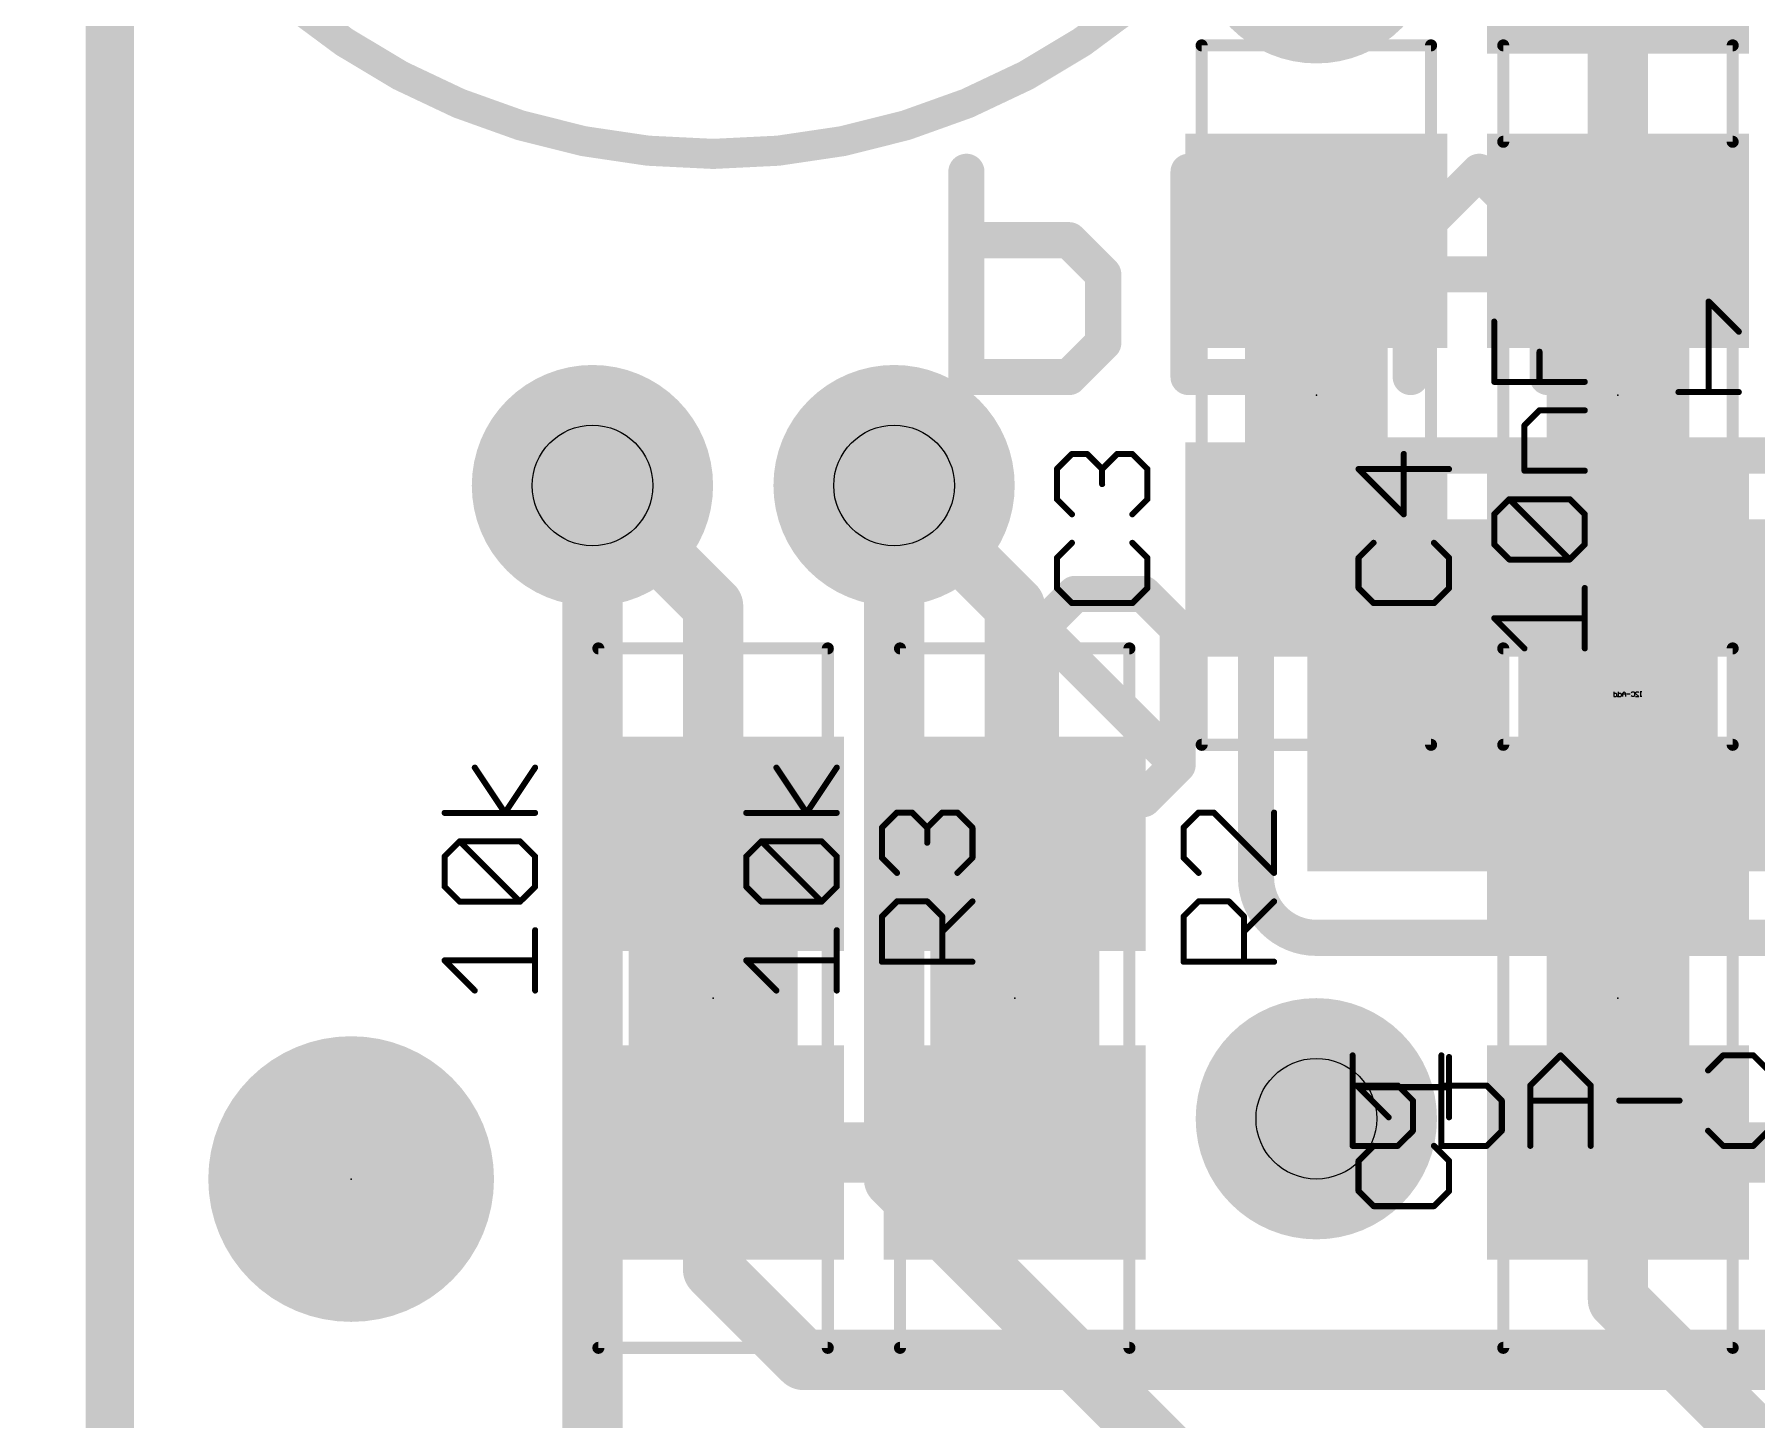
# Model space of a CAD drawing. Extents: x -24 to 83, y -11 to 17.
# Drawn here: x -0.32 to 6.93, y 5.84 to 11.68 of the extents above; entities that cross this region are included whole.
import ezdxf

# ---------------------------------------------------------------- set-up
doc = ezdxf.new("R2010")
doc.units = 0
for name, color, linetype in [('1', 22, 'CONTINUOUS'), ('16', 175, 'CONTINUOUS'), ('18', 82, 'CONTINUOUS'), ('20', 53, 'CONTINUOUS'), ('21', 53, 'CONTINUOUS'), ('22', 53, 'CONTINUOUS'), ('23', 7, 'CONTINUOUS'), ('24', 7, 'CONTINUOUS'), ('25', 253, 'CONTINUOUS'), ('26', 253, 'CONTINUOUS'), ('27', 253, 'CONTINUOUS'), ('28', 253, 'CONTINUOUS'), ('29', 253, 'CONTINUOUS'), ('30', 253, 'CONTINUOUS'), ('31', 253, 'CONTINUOUS'), ('35', 253, 'CONTINUOUS'), ('39', 22, 'CONTINUOUS'), ('44', 253, 'CONTINUOUS'), ('51', 53, 'CONTINUOUS')]:
    doc.layers.add(name, color=color, linetype=linetype)

# ---------------------------------------------------------------- blocks, each defined once
blk = doc.blocks.new('RECT')
blk.add_solid([(-0.5, -0.5), (0.5, -0.5), (-0.5, 0.5), (0.5, 0.5)])
blk = doc.blocks.new('PIE')
at = {"const_width": 0.5}
blk.add_lwpolyline([(0, -0.25, 1), (0, 0.25, 1), (0, -0.25)], format="xyb", dxfattribs=at)
blk = doc.blocks.new('ROUNDV')
at = {"const_width": 0.5}
blk.add_lwpolyline([(0, -0.25, 1), (0, 0.25, 1), (0, -0.25)], format="xyb", dxfattribs=at)

msp = doc.modelspace()

# ---------------------------------------------------------------- linework, layer by layer
at = {"layer": '1'}
for points, const_width in [([(0, 16.51), (0, 0)], 0.2032), ([(6.35, 10.81), (6.35, 12.05)], 0.254), ([(2.032, 9.779), (2.54, 9.271)], 0.254), ([(3.302, 9.779), (3.81, 9.271)], 0.254), ([(6.35, 9.51), (5.08, 9.51)], 0.254), ([(6.35, 9.51), (7.127, 9.51)], 0.254), ([(2.54, 9.271), (2.54, 8.27)], 0.254), ([(3.81, 9.271), (3.81, 8.27)], 0.254), ([(2.54, 6.97), (3.81, 6.97)], 0.254), ([(2.54, 6.477), (2.54, 6.97)], 0.254), ([(7.62, 6.97), (6.35, 6.97)], 0.254), ([(2.921, 6.096), (2.54, 6.477)], 0.254), ([(7.62, 6.096), (2.921, 6.096)], 0.254)]:
    msp.add_lwpolyline(points, dxfattribs=dict(at, const_width=const_width))
at = {"layer": '1', "const_width": 0.127}
for points in [[(6.2865, 10.81, 1), (6.4135, 10.81)], [(2.0769, 9.8239, 1), (1.9871, 9.7341)], [(3.3469, 9.8239, 1), (3.2571, 9.7341)], [(5.08, 9.5735, 1), (5.08, 9.4465)], [(6.35, 9.5735, 1), (6.35, 9.4465)], [(6.35, 9.4465, 1), (6.35, 9.5735)], [(2.6035, 9.271, 1), (2.4765, 9.271)], [(2.4951, 9.2261, 1), (2.5849, 9.3159)], [(3.8735, 9.271, 1), (3.7465, 9.271)], [(3.7651, 9.2261, 1), (3.8549, 9.3159)], [(2.4765, 8.27, 1), (2.6035, 8.27)], [(3.7465, 8.27, 1), (3.8735, 8.27)], [(2.54, 7.0335, 1), (2.54, 6.9065)], [(2.6035, 6.97, 1), (2.4765, 6.97)], [(3.81, 6.9065, 1), (3.81, 7.0335)], [(6.35, 7.0335, 1), (6.35, 6.9065)], [(2.5849, 6.5219, 1), (2.4951, 6.4321)], [(2.4765, 6.477, 1), (2.6035, 6.477)], [(2.921, 6.1595, 1), (2.921, 6.0325)], [(2.8761, 6.0511, 1), (2.9659, 6.1409)]]:
    msp.add_lwpolyline(points, format="xyb", dxfattribs=at)
at = {"layer": '16'}
for points, const_width in [([(0, 16.51), (0, 0)], 0.2032), ([(2.032, 5.588), (2.032, 9.779)], 0.254), ([(3.302, 6.858), (3.302, 9.779)], 0.254), ([(6.35, 6.35), (6.35, 8.89)], 0.254), ([(8.89, 1.27), (3.302, 6.858)], 0.254), ([(11.43, 1.27), (6.35, 6.35)], 0.254)]:
    msp.add_lwpolyline(points, dxfattribs=dict(at, const_width=const_width))
at = {"layer": '16', "const_width": 0.127}
for points in [[(2.0955, 9.779, 1), (1.9685, 9.779)], [(3.3655, 9.779, 1), (3.2385, 9.779)], [(6.4135, 8.89, 1), (6.2865, 8.89)], [(3.3469, 6.9029, 1), (3.2571, 6.8131)], [(3.2385, 6.858, 1), (3.3655, 6.858)], [(6.3949, 6.3949, 1), (6.3051, 6.3051)], [(6.2865, 6.35, 1), (6.4135, 6.35)]]:
    msp.add_lwpolyline(points, format="xyb", dxfattribs=at)
at = {"layer": '20', "const_width": 0.2032}
msp.add_lwpolyline([(0, 0), (0, 16.51)], dxfattribs=at)
at = {"layer": '21', "const_width": 0.4064}
for points in [[(5.0495, 10.16), (5.1105, 10.16)], [(6.3195, 10.16), (6.3805, 10.16)], [(6.3195, 7.62), (6.3805, 7.62)]]:
    msp.add_lwpolyline(points, dxfattribs=at)
at = {"layer": '21', "const_width": 0.2032}
for points in [[(5.0495, 10.2616, 1), (5.0495, 10.0584)], [(5.1105, 10.0584, 1), (5.1105, 10.2616)], [(6.3195, 10.2616, 1), (6.3195, 10.0584)], [(6.3805, 10.0584, 1), (6.3805, 10.2616)], [(6.3195, 7.7216, 1), (6.3195, 7.5184)], [(6.3805, 7.5184, 1), (6.3805, 7.7216)]]:
    msp.add_lwpolyline(points, format="xyb", dxfattribs=at)
at = {"layer": '22', "const_width": 0.1524}
for points in [[(3.6065, 11.1005), (3.6065, 10.2362)], [(4.542, 11.1005), (4.542, 10.2362)], [(5.7656, 11.1005), (5.4775, 10.8124)], [(6.0538, 10.8124), (5.7656, 11.1005)], [(4.0387, 10.8124), (3.6065, 10.8124)], [(4.1827, 10.6684), (4.0387, 10.8124)], [(4.9742, 10.8124), (4.542, 10.8124)], [(5.1182, 10.6684), (4.9742, 10.8124)], [(5.4775, 10.8124), (5.4775, 10.2362)], [(6.0538, 10.2362), (6.0538, 10.8124)], [(4.1827, 10.3803), (4.1827, 10.6684)], [(5.1182, 10.3803), (5.1182, 10.6684)], [(6.0538, 10.6684), (5.4775, 10.6684)], [(4.0387, 10.2362), (4.1827, 10.3803)], [(4.9742, 10.2362), (5.1182, 10.3803)], [(3.6065, 10.2362), (4.0387, 10.2362)], [(4.542, 10.2362), (4.9742, 10.2362)], [(7.62, 9.906), (5.08, 9.906)], [(4.826, 8.128), (4.826, 9.652)], [(4.0636, 9.3225), (3.9196, 9.1785)], [(4.3517, 9.3225), (4.0636, 9.3225)], [(4.4958, 9.1785), (4.3517, 9.3225)], [(3.9196, 9.1785), (3.9196, 8.6023)], [(4.4958, 8.6023), (3.9196, 9.1785)], [(4.4958, 8.6023), (4.4958, 9.1785)], [(3.9196, 8.6023), (4.0636, 8.4582)], [(4.3517, 8.4582), (4.4958, 8.6023)], [(4.0636, 8.4582), (4.3517, 8.4582)], [(5.08, 7.874), (7.62, 7.874)]]:
    msp.add_lwpolyline(points, dxfattribs=at)
at = {"layer": '22'}
for points, const_width in [([(3.6446, 11.1005, 1), (3.5684, 11.1005)], 0.0762), ([(4.5801, 11.1005, 1), (4.5039, 11.1005)], 0.0762), ([(5.7926, 11.1275, 1), (5.7387, 11.0736)], 0.0762), ([(5.7926, 11.0736, 1), (5.7387, 11.1275)], 0.0762), ([(3.6065, 10.8505, 1), (3.6065, 10.7743)], 0.0762), ([(4.0656, 10.8394, 1), (4.0117, 10.7855)], 0.0762), ([(4.0387, 10.7743, 1), (4.0387, 10.8505)], 0.0762), ([(4.542, 10.8505, 1), (4.542, 10.7743)], 0.0762), ([(5.0011, 10.8394, 1), (4.9472, 10.7855)], 0.0762), ([(4.9742, 10.7743, 1), (4.9742, 10.8505)], 0.0762), ([(5.5156, 10.8124, 1), (5.4394, 10.8124)], 0.0762), ([(5.4506, 10.8394, 1), (5.5045, 10.7855)], 0.0762), ([(6.0919, 10.8124, 1), (6.0157, 10.8124)], 0.0762), ([(6.0268, 10.7855, 1), (6.0807, 10.8394)], 0.0762), ([(4.2208, 10.6684, 1), (4.1446, 10.6684)], 0.0762), ([(4.1558, 10.6414, 1), (4.2097, 10.6953)], 0.0762), ([(5.1563, 10.6684, 1), (5.0801, 10.6684)], 0.0762), ([(5.0913, 10.6414, 1), (5.1452, 10.6953)], 0.0762), ([(5.4775, 10.7065, 1), (5.4775, 10.6303)], 0.0762), ([(6.0538, 10.6303, 1), (6.0538, 10.7065)], 0.0762), ([(4.2097, 10.3533, 1), (4.1558, 10.4072)], 0.0762), ([(5.1452, 10.3533, 1), (5.0913, 10.4072)], 0.0762), ([(4.1446, 10.3803, 1), (4.2208, 10.3803)], 0.0762), ([(5.0801, 10.3803, 1), (5.1563, 10.3803)], 0.0762), ([(3.6065, 10.2743, 1), (3.6065, 10.1981)], 0.0762), ([(4.0117, 10.2631, 1), (4.0656, 10.2093)], 0.0762), ([(4.0387, 10.1981, 1), (4.0387, 10.2743)], 0.0762), ([(4.542, 10.2743, 1), (4.542, 10.1981)], 0.0762), ([(4.9472, 10.2631, 1), (5.0011, 10.2093)], 0.0762), ([(4.9742, 10.1981, 1), (4.9742, 10.2743)], 0.0762), ([(3.5684, 10.2362, 1), (3.6446, 10.2362)], 0.0762), ([(4.5039, 10.2362, 1), (4.5801, 10.2362)], 0.0762), ([(5.4394, 10.2362, 1), (5.5156, 10.2362)], 0.0762), ([(6.0157, 10.2362, 1), (6.0919, 10.2362)], 0.0762), ([(5.08, 9.906, 0.4142), (4.826, 9.652)], 0.1524), ([(5.08, 9.9441, 1), (5.08, 9.8679)], 0.0762), ([(5.08, 9.8679, 1), (5.08, 9.9441)], 0.0762), ([(4.8641, 9.652, 1), (4.7879, 9.652)], 0.0762), ([(4.7879, 9.652, 1), (4.8641, 9.652)], 0.0762), ([(4.0636, 9.3606, 1), (4.0636, 9.2844)], 0.0762), ([(4.0906, 9.2956, 1), (4.0367, 9.3495)], 0.0762), ([(4.3787, 9.3495, 1), (4.3248, 9.2956)], 0.0762), ([(4.3517, 9.2844, 1), (4.3517, 9.3606)], 0.0762), ([(3.9465, 9.2054, 1), (3.8926, 9.1515)], 0.0762), ([(3.8926, 9.2054, 1), (3.9465, 9.1515)], 0.0762), ([(3.9577, 9.1785, 1), (3.8815, 9.1785)], 0.0762), ([(4.5339, 9.1785, 1), (4.4577, 9.1785)], 0.0762), ([(4.4689, 9.1515, 1), (4.5227, 9.2054)], 0.0762), ([(3.9465, 8.6292, 1), (3.8926, 8.5753)], 0.0762), ([(3.8815, 8.6023, 1), (3.9577, 8.6023)], 0.0762), ([(4.4577, 8.6023, 1), (4.5339, 8.6023)], 0.0762), ([(4.5227, 8.5753, 1), (4.4689, 8.6292)], 0.0762), ([(4.4689, 8.5753, 1), (4.5227, 8.6292)], 0.0762), ([(4.0636, 8.4963, 1), (4.0636, 8.4201)], 0.0762), ([(4.0367, 8.4313, 1), (4.0906, 8.4851)], 0.0762), ([(4.3248, 8.4851, 1), (4.3787, 8.4313)], 0.0762), ([(4.3517, 8.4201, 1), (4.3517, 8.4963)], 0.0762), ([(4.826, 8.128, 0.4142), (5.08, 7.874)], 0.1524), ([(4.8641, 8.128, 1), (4.7879, 8.128)], 0.0762), ([(4.7879, 8.128, 1), (4.8641, 8.128)], 0.0762), ([(5.08, 7.9121, 1), (5.08, 7.8359)], 0.0762), ([(5.08, 7.8359, 1), (5.08, 7.9121)], 0.0762)]:
    msp.add_lwpolyline(points, format="xyb", dxfattribs=dict(at, const_width=const_width))
at = {"layer": '23'}
for p in [(5.08, 10.16), (6.35, 10.16), (2.54, 7.62), (3.81, 7.62), (6.35, 7.62), (1.016, 6.858)]:
    msp.add_point(p, dxfattribs=at)
at = {"layer": '24'}
msp.add_point((6.35, 8.89), dxfattribs=at)
at = {"layer": '25', "const_width": 0.0254}
for points in [[(3.9875, 9.8486), (4.051, 9.9121)], [(4.051, 9.9121), (4.1146, 9.9121)], [(4.1146, 9.9121), (4.1781, 9.8486)], [(4.1781, 9.8486), (4.2417, 9.9121)], [(4.2417, 9.9121), (4.3052, 9.9121)], [(4.3052, 9.9121), (4.3688, 9.8486)], [(5.4481, 9.6579), (5.4481, 9.9121)], [(3.9875, 9.7215), (3.9875, 9.8486)], [(4.1781, 9.8486), (4.1781, 9.785)], [(4.3688, 9.8486), (4.3688, 9.7215)], [(5.6388, 9.8486), (5.2575, 9.8486)], [(5.2575, 9.8486), (5.4481, 9.6579)], [(4.051, 9.6579), (3.9875, 9.7215)], [(4.3688, 9.7215), (4.3052, 9.6579)], [(4.051, 9.5379), (3.9875, 9.4744)], [(4.3688, 9.4744), (4.3052, 9.5379)], [(5.321, 9.5379), (5.2575, 9.4744)], [(5.6388, 9.4744), (5.5752, 9.5379)], [(3.9875, 9.4744), (3.9875, 9.3473)], [(4.3688, 9.3473), (4.3688, 9.4744)], [(5.2575, 9.4744), (5.2575, 9.3473)], [(5.6388, 9.3473), (5.6388, 9.4744)], [(3.9875, 9.3473), (4.051, 9.2837)], [(4.3052, 9.2837), (4.3688, 9.3473)], [(5.2575, 9.3473), (5.321, 9.2837)], [(5.5752, 9.2837), (5.6388, 9.3473)], [(4.051, 9.2837), (4.3052, 9.2837)], [(5.321, 9.2837), (5.5752, 9.2837)], [(3.2509, 8.3382), (3.3144, 8.4017)], [(3.3144, 8.4017), (3.378, 8.4017)], [(3.378, 8.4017), (3.4415, 8.3382)], [(3.4415, 8.3382), (3.5051, 8.4017)], [(3.5051, 8.4017), (3.5686, 8.4017)], [(3.5686, 8.4017), (3.6322, 8.3382)], [(4.5844, 8.4017), (4.5209, 8.3382)], [(4.648, 8.4017), (4.5844, 8.4017)], [(4.9022, 8.1475), (4.648, 8.4017)], [(4.9022, 8.4017), (4.9022, 8.1475)], [(3.2509, 8.211), (3.2509, 8.3382)], [(3.4415, 8.3382), (3.4415, 8.2746)], [(3.6322, 8.3382), (3.6322, 8.211)], [(4.5209, 8.3382), (4.5209, 8.211)], [(3.3144, 8.1475), (3.2509, 8.211)], [(3.6322, 8.211), (3.5686, 8.1475)], [(4.5209, 8.211), (4.5844, 8.1475)], [(3.2509, 7.9639), (3.3144, 8.0275)], [(3.2509, 7.7733), (3.2509, 7.9639)], [(3.3144, 8.0275), (3.4415, 8.0275)], [(3.4415, 8.0275), (3.5051, 7.9639)], [(3.5051, 7.9004), (3.6322, 8.0275)], [(3.5051, 7.9639), (3.5051, 7.7733)], [(4.5209, 7.9639), (4.5844, 8.0275)], [(4.5209, 7.7733), (4.5209, 7.9639)], [(4.5844, 8.0275), (4.7115, 8.0275)], [(4.7115, 8.0275), (4.7751, 7.9639)], [(4.7751, 7.9004), (4.9022, 8.0275)], [(4.7751, 7.9639), (4.7751, 7.7733)], [(3.6322, 7.7733), (3.2509, 7.7733)], [(4.9022, 7.7733), (4.5209, 7.7733)], [(5.6388, 7.1179), (5.6388, 7.3721)], [(5.3846, 7.1179), (5.2575, 7.245)], [(5.2575, 7.245), (5.6388, 7.245)], [(5.321, 6.9979), (5.2575, 6.9344)], [(5.6388, 6.9344), (5.5752, 6.9979)], [(5.2575, 6.9344), (5.2575, 6.8073)], [(5.6388, 6.8073), (5.6388, 6.9344)], [(5.2575, 6.8073), (5.321, 6.7437)], [(5.5752, 6.7437), (5.6388, 6.8073)], [(5.321, 6.7437), (5.5752, 6.7437)]]:
    msp.add_lwpolyline(points, dxfattribs=at)
at = {"layer": '25', "const_width": 0.0127}
for points in [[(4.051, 9.9185, 1), (4.051, 9.9058)], [(4.0555, 9.9076, 1), (4.0465, 9.9166)], [(4.1191, 9.9166, 1), (4.1101, 9.9076)], [(4.1146, 9.9058, 1), (4.1146, 9.9185)], [(4.2417, 9.9185, 1), (4.2417, 9.9058)], [(4.2462, 9.9076, 1), (4.2372, 9.9166)], [(4.3097, 9.9166, 1), (4.3008, 9.9076)], [(4.3052, 9.9058, 1), (4.3052, 9.9185)], [(5.4545, 9.9121, 1), (5.4418, 9.9121)], [(3.9938, 9.8486, 1), (3.9811, 9.8486)], [(3.983, 9.8531, 1), (3.992, 9.8441)], [(4.1736, 9.8531, 1), (4.1826, 9.8441)], [(4.1845, 9.8486, 1), (4.1718, 9.8486)], [(4.1718, 9.785, 1), (4.1845, 9.785)], [(4.1736, 9.8441, 1), (4.1826, 9.8531)], [(4.3752, 9.8486, 1), (4.3624, 9.8486)], [(4.3643, 9.8441, 1), (4.3733, 9.8531)], [(5.2575, 9.8549, 1), (5.2575, 9.8422)], [(5.262, 9.8531, 1), (5.253, 9.8441)], [(5.6388, 9.8422, 1), (5.6388, 9.8549)], [(3.992, 9.7259, 1), (3.983, 9.717)], [(3.9811, 9.7215, 1), (3.9938, 9.7215)], [(4.3624, 9.7215, 1), (4.3752, 9.7215)], [(4.3733, 9.717, 1), (4.3643, 9.7259)], [(4.0465, 9.6534, 1), (4.0555, 9.6624)], [(4.3008, 9.6624, 1), (4.3097, 9.6534)], [(5.4418, 9.6579, 1), (5.4545, 9.6579)], [(5.4436, 9.6534, 1), (5.4526, 9.6624)], [(4.0555, 9.5334, 1), (4.0465, 9.5424)], [(4.3097, 9.5424, 1), (4.3008, 9.5334)], [(5.3255, 9.5334, 1), (5.3165, 9.5424)], [(5.5797, 9.5424, 1), (5.5708, 9.5334)], [(3.9938, 9.4744, 1), (3.9811, 9.4744)], [(3.983, 9.4789, 1), (3.992, 9.4699)], [(4.3752, 9.4744, 1), (4.3624, 9.4744)], [(4.3643, 9.4699, 1), (4.3733, 9.4789)], [(5.2638, 9.4744, 1), (5.2511, 9.4744)], [(5.253, 9.4789, 1), (5.262, 9.4699)], [(5.6452, 9.4744, 1), (5.6325, 9.4744)], [(5.6343, 9.4699, 1), (5.6433, 9.4789)], [(3.992, 9.3517, 1), (3.983, 9.3428)], [(4.3733, 9.3428, 1), (4.3643, 9.3517)], [(5.262, 9.3517, 1), (5.253, 9.3428)], [(5.6433, 9.3428, 1), (5.6343, 9.3517)], [(3.9811, 9.3473, 1), (3.9938, 9.3473)], [(4.051, 9.29, 1), (4.051, 9.2774)], [(4.0465, 9.2792, 1), (4.0555, 9.2882)], [(4.3008, 9.2882, 1), (4.3097, 9.2792)], [(4.3052, 9.2774, 1), (4.3052, 9.29)], [(4.3624, 9.3473, 1), (4.3752, 9.3473)], [(5.2511, 9.3473, 1), (5.2638, 9.3473)], [(5.321, 9.29, 1), (5.321, 9.2774)], [(5.3165, 9.2792, 1), (5.3255, 9.2882)], [(5.5708, 9.2882, 1), (5.5797, 9.2792)], [(5.5752, 9.2774, 1), (5.5752, 9.29)], [(5.6325, 9.3473, 1), (5.6452, 9.3473)], [(3.3144, 8.4081, 1), (3.3144, 8.3954)], [(3.3189, 8.3972, 1), (3.3099, 8.4062)], [(3.3825, 8.4062, 1), (3.3735, 8.3972)], [(3.378, 8.3954, 1), (3.378, 8.4081)], [(3.5051, 8.4081, 1), (3.5051, 8.3954)], [(3.5096, 8.3972, 1), (3.5006, 8.4062)], [(3.5731, 8.4062, 1), (3.5642, 8.3972)], [(3.5686, 8.3954, 1), (3.5686, 8.4081)], [(4.5844, 8.4081, 1), (4.5844, 8.3954)], [(4.5889, 8.3972, 1), (4.5799, 8.4062)], [(4.6525, 8.4062, 1), (4.6435, 8.3972)], [(4.648, 8.3954, 1), (4.648, 8.4081)], [(4.9086, 8.4017, 1), (4.8959, 8.4017)], [(3.2572, 8.3382, 1), (3.2445, 8.3382)], [(3.2464, 8.3426, 1), (3.2554, 8.3337)], [(3.437, 8.3426, 1), (3.446, 8.3337)], [(3.4479, 8.3382, 1), (3.4352, 8.3382)], [(3.437, 8.3337, 1), (3.446, 8.3426)], [(3.6385, 8.3382, 1), (3.6259, 8.3382)], [(3.6277, 8.3337, 1), (3.6367, 8.3426)], [(4.5272, 8.3382, 1), (4.5145, 8.3382)], [(4.5164, 8.3426, 1), (4.5254, 8.3337)], [(3.4352, 8.2746, 1), (3.4479, 8.2746)], [(3.2445, 8.211, 1), (3.2572, 8.211)], [(3.2554, 8.2155, 1), (3.2464, 8.2066)], [(3.6259, 8.211, 1), (3.6385, 8.211)], [(3.6367, 8.2066, 1), (3.6277, 8.2155)], [(4.5145, 8.211, 1), (4.5272, 8.211)], [(4.5254, 8.2155, 1), (4.5164, 8.2066)], [(3.3099, 8.143, 1), (3.3189, 8.152)], [(3.5642, 8.152, 1), (3.5731, 8.143)], [(4.5799, 8.143, 1), (4.5889, 8.152)], [(4.8959, 8.1475, 1), (4.9086, 8.1475)], [(4.8977, 8.143, 1), (4.9067, 8.152)], [(3.2572, 7.9639, 1), (3.2445, 7.9639)], [(3.3144, 8.0338, 1), (3.3144, 8.0212)], [(3.3189, 8.023, 1), (3.3099, 8.032)], [(3.446, 8.032, 1), (3.437, 8.023)], [(3.4415, 8.0212, 1), (3.4415, 8.0338)], [(3.5114, 7.9639, 1), (3.4987, 7.9639)], [(3.6367, 8.023, 1), (3.6277, 8.032)], [(4.5272, 7.9639, 1), (4.5145, 7.9639)], [(4.5844, 8.0338, 1), (4.5844, 8.0212)], [(4.5889, 8.023, 1), (4.5799, 8.032)], [(4.716, 8.032, 1), (4.707, 8.023)], [(4.7115, 8.0212, 1), (4.7115, 8.0338)], [(4.7814, 7.9639, 1), (4.7687, 7.9639)], [(4.9067, 8.023, 1), (4.8977, 8.032)], [(3.2464, 7.9684, 1), (3.2554, 7.9595)], [(3.5006, 7.9049, 1), (3.5096, 7.8959)], [(3.5006, 7.9595, 1), (3.5096, 7.9684)], [(4.5164, 7.9684, 1), (4.5254, 7.9595)], [(4.7706, 7.9049, 1), (4.7796, 7.8959)], [(4.7706, 7.9595, 1), (4.7796, 7.9684)], [(3.2445, 7.7733, 1), (3.2572, 7.7733)], [(3.2509, 7.7796, 1), (3.2509, 7.7669)], [(3.4987, 7.7733, 1), (3.5114, 7.7733)], [(3.6322, 7.7669, 1), (3.6322, 7.7796)], [(4.5145, 7.7733, 1), (4.5272, 7.7733)], [(4.5209, 7.7796, 1), (4.5209, 7.7669)], [(4.7687, 7.7733, 1), (4.7814, 7.7733)], [(4.9022, 7.7669, 1), (4.9022, 7.7796)], [(5.6452, 7.3721, 1), (5.6325, 7.3721)], [(5.2575, 7.2514, 1), (5.2575, 7.2387)], [(5.262, 7.2495, 1), (5.253, 7.2405)], [(5.6388, 7.2387, 1), (5.6388, 7.2514)], [(5.3801, 7.1134, 1), (5.3891, 7.1224)], [(5.6325, 7.1179, 1), (5.6452, 7.1179)], [(5.3255, 6.9934, 1), (5.3165, 7.0024)], [(5.5797, 7.0024, 1), (5.5708, 6.9934)], [(5.2638, 6.9344, 1), (5.2511, 6.9344)], [(5.253, 6.9389, 1), (5.262, 6.9299)], [(5.6452, 6.9344, 1), (5.6325, 6.9344)], [(5.6343, 6.9299, 1), (5.6433, 6.9389)], [(5.262, 6.8117, 1), (5.253, 6.8028)], [(5.6433, 6.8028, 1), (5.6343, 6.8117)], [(5.2511, 6.8073, 1), (5.2638, 6.8073)], [(5.321, 6.7501, 1), (5.321, 6.7374)], [(5.3165, 6.7392, 1), (5.3255, 6.7482)], [(5.5708, 6.7482, 1), (5.5797, 6.7392)], [(5.5752, 6.7374, 1), (5.5752, 6.7501)], [(5.6325, 6.8073, 1), (5.6452, 6.8073)]]:
    msp.add_lwpolyline(points, format="xyb", dxfattribs=at)
at = {"layer": '26', "const_width": 0.0127}
for points in [[(6.7381, 10.554, 1), (6.7254, 10.554)], [(6.7363, 10.5585, 1), (6.7273, 10.5495)], [(6.8544, 10.4224, 1), (6.8634, 10.4314)], [(6.6047, 10.1791, 1), (6.6047, 10.1664)], [(6.7254, 10.1727, 1), (6.7381, 10.1727)], [(6.8589, 10.1664, 1), (6.8589, 10.1791)]]:
    msp.add_lwpolyline(points, format="xyb", dxfattribs=at)
at = {"layer": '26', "const_width": 0.0254}
for points in [[(6.8589, 10.4269), (6.7318, 10.554)], [(6.7318, 10.554), (6.7318, 10.1727)], [(6.8589, 10.1727), (6.6047, 10.1727)]]:
    msp.add_lwpolyline(points, dxfattribs=at)
at = {"layer": '27', "const_width": 0.0254}
for points in [[(5.829, 10.2158), (5.829, 10.47)], [(6.0196, 10.2158), (6.0196, 10.3429)], [(6.2103, 10.2158), (5.829, 10.2158)], [(5.9561, 10.0323), (6.0196, 10.0958)], [(6.0196, 10.0958), (6.2103, 10.0958)], [(5.9561, 9.8416), (5.9561, 10.0323)], [(6.2103, 9.8416), (5.9561, 9.8416)], [(5.829, 9.6581), (5.8925, 9.7216)], [(5.8925, 9.7216), (6.1467, 9.7216)], [(6.1467, 9.4674), (5.8925, 9.7216)], [(6.1467, 9.7216), (6.2103, 9.6581)], [(5.829, 9.531), (5.829, 9.6581)], [(6.2103, 9.6581), (6.2103, 9.531)], [(5.8925, 9.4674), (5.829, 9.531)], [(6.2103, 9.531), (6.1467, 9.4674)], [(6.1467, 9.4674), (5.8925, 9.4674)], [(6.2103, 9.0932), (6.2103, 9.3474)], [(5.9561, 9.0932), (5.829, 9.2203)], [(5.829, 9.2203), (6.2103, 9.2203)], [(1.6636, 8.4004), (1.5365, 8.591)], [(1.7907, 8.591), (1.6636, 8.4004)], [(2.9336, 8.4004), (2.8065, 8.591)], [(3.0607, 8.591), (2.9336, 8.4004)], [(1.7907, 8.4004), (1.4094, 8.4004)], [(3.0607, 8.4004), (2.6794, 8.4004)], [(1.4094, 8.2168), (1.4729, 8.2804)], [(1.4729, 8.2804), (1.7271, 8.2804)], [(1.7271, 8.0262), (1.4729, 8.2804)], [(1.7271, 8.2804), (1.7907, 8.2168)], [(2.6794, 8.2168), (2.7429, 8.2804)], [(2.7429, 8.2804), (2.9971, 8.2804)], [(2.9971, 8.0262), (2.7429, 8.2804)], [(2.9971, 8.2804), (3.0607, 8.2168)], [(1.4094, 8.0897), (1.4094, 8.2168)], [(1.7907, 8.2168), (1.7907, 8.0897)], [(2.6794, 8.0897), (2.6794, 8.2168)], [(3.0607, 8.2168), (3.0607, 8.0897)], [(1.4729, 8.0262), (1.4094, 8.0897)], [(1.7907, 8.0897), (1.7271, 8.0262)], [(2.7429, 8.0262), (2.6794, 8.0897)], [(3.0607, 8.0897), (2.9971, 8.0262)], [(1.7271, 8.0262), (1.4729, 8.0262)], [(2.9971, 8.0262), (2.7429, 8.0262)], [(1.7907, 7.6519), (1.7907, 7.9062)], [(3.0607, 7.6519), (3.0607, 7.9062)], [(1.5365, 7.6519), (1.4094, 7.7791)], [(1.4094, 7.7791), (1.7907, 7.7791)], [(2.8065, 7.6519), (2.6794, 7.7791)], [(2.6794, 7.7791), (3.0607, 7.7791)]]:
    msp.add_lwpolyline(points, dxfattribs=at)
at = {"layer": '27', "const_width": 0.0127}
for points in [[(5.8353, 10.47, 1), (5.8226, 10.47)], [(6.026, 10.3429, 1), (6.0133, 10.3429)], [(5.829, 10.2222, 1), (5.829, 10.2095)], [(6.2103, 10.2095, 1), (6.2103, 10.2222)], [(5.8226, 10.2158, 1), (5.8353, 10.2158)], [(6.0133, 10.2158, 1), (6.026, 10.2158)], [(6.0196, 10.1022, 1), (6.0196, 10.0895)], [(6.0241, 10.0913, 1), (6.0151, 10.1003)], [(6.2103, 10.0895, 1), (6.2103, 10.1022)], [(5.9624, 10.0323, 1), (5.9497, 10.0323)], [(5.9516, 10.0368, 1), (5.9606, 10.0278)], [(5.9497, 9.8416, 1), (5.9624, 9.8416)], [(5.9561, 9.848, 1), (5.9561, 9.8353)], [(6.2103, 9.8353, 1), (6.2103, 9.848)], [(5.8925, 9.728, 1), (5.8925, 9.7153)], [(5.897, 9.7261, 1), (5.888, 9.7171)], [(5.897, 9.7171, 1), (5.888, 9.7261)], [(6.1512, 9.7261, 1), (6.1423, 9.7171)], [(6.1467, 9.7153, 1), (6.1467, 9.728)], [(5.8353, 9.6581, 1), (5.8226, 9.6581)], [(5.8245, 9.6626, 1), (5.8335, 9.6536)], [(6.2167, 9.6581, 1), (6.2039, 9.6581)], [(6.2058, 9.6536, 1), (6.2148, 9.6626)], [(5.8335, 9.5354, 1), (5.8245, 9.5265)], [(5.8226, 9.531, 1), (5.8353, 9.531)], [(6.2039, 9.531, 1), (6.2167, 9.531)], [(6.2148, 9.5265, 1), (6.2058, 9.5354)], [(5.8925, 9.4738, 1), (5.8925, 9.4611)], [(5.888, 9.4629, 1), (5.897, 9.4719)], [(6.1423, 9.4719, 1), (6.1512, 9.4629)], [(6.1423, 9.4629, 1), (6.1512, 9.4719)], [(6.1467, 9.4611, 1), (6.1467, 9.4738)], [(6.2167, 9.3474, 1), (6.2039, 9.3474)], [(5.8335, 9.2248, 1), (5.8245, 9.2158)], [(5.829, 9.2267, 1), (5.829, 9.214)], [(6.2103, 9.214, 1), (6.2103, 9.2267)], [(5.9516, 9.0887, 1), (5.9606, 9.0977)], [(6.2039, 9.0932, 1), (6.2167, 9.0932)], [(1.5418, 8.5945, 1), (1.5312, 8.5875)], [(1.796, 8.5875, 1), (1.7854, 8.5945)], [(2.8118, 8.5945, 1), (2.8012, 8.5875)], [(3.066, 8.5875, 1), (3.0554, 8.5945)], [(1.4094, 8.4067, 1), (1.4094, 8.394)], [(1.7907, 8.394, 1), (1.7907, 8.4067)], [(2.6794, 8.4067, 1), (2.6794, 8.394)], [(3.0607, 8.394, 1), (3.0607, 8.4067)], [(1.6583, 8.4039, 1), (1.6689, 8.3968)], [(1.6583, 8.3968, 1), (1.6689, 8.4039)], [(2.9283, 8.4039, 1), (2.9389, 8.3968)], [(2.9283, 8.3968, 1), (2.9389, 8.4039)], [(1.4774, 8.2849, 1), (1.4684, 8.2759)], [(1.4729, 8.2867, 1), (1.4729, 8.274)], [(1.4774, 8.2759, 1), (1.4684, 8.2849)], [(1.7316, 8.2849, 1), (1.7227, 8.2759)], [(1.7271, 8.274, 1), (1.7271, 8.2867)], [(2.7474, 8.2849, 1), (2.7384, 8.2759)], [(2.7429, 8.2867, 1), (2.7429, 8.274)], [(2.7474, 8.2759, 1), (2.7384, 8.2849)], [(3.0016, 8.2849, 1), (2.9927, 8.2759)], [(2.9971, 8.274, 1), (2.9971, 8.2867)], [(1.4157, 8.2168, 1), (1.403, 8.2168)], [(1.4049, 8.2213, 1), (1.4139, 8.2123)], [(1.7971, 8.2168, 1), (1.7844, 8.2168)], [(1.7862, 8.2123, 1), (1.7952, 8.2213)], [(2.6857, 8.2168, 1), (2.673, 8.2168)], [(2.6749, 8.2213, 1), (2.6839, 8.2123)], [(3.0671, 8.2168, 1), (3.0544, 8.2168)], [(3.0562, 8.2123, 1), (3.0652, 8.2213)], [(1.403, 8.0897, 1), (1.4157, 8.0897)], [(1.4139, 8.0942, 1), (1.4049, 8.0852)], [(1.7844, 8.0897, 1), (1.7971, 8.0897)], [(1.7952, 8.0852, 1), (1.7862, 8.0942)], [(2.6839, 8.0942, 1), (2.6749, 8.0852)], [(2.673, 8.0897, 1), (2.6857, 8.0897)], [(3.0544, 8.0897, 1), (3.0671, 8.0897)], [(3.0652, 8.0852, 1), (3.0562, 8.0942)], [(1.4729, 8.0325, 1), (1.4729, 8.0198)], [(1.4684, 8.0217, 1), (1.4774, 8.0306)], [(1.7227, 8.0306, 1), (1.7316, 8.0217)], [(1.7227, 8.0217, 1), (1.7316, 8.0306)], [(1.7271, 8.0198, 1), (1.7271, 8.0325)], [(2.7429, 8.0325, 1), (2.7429, 8.0198)], [(2.7384, 8.0217, 1), (2.7474, 8.0306)], [(2.9927, 8.0306, 1), (3.0016, 8.0217)], [(2.9927, 8.0217, 1), (3.0016, 8.0306)], [(2.9971, 8.0198, 1), (2.9971, 8.0325)], [(1.7971, 7.9062, 1), (1.7844, 7.9062)], [(3.0671, 7.9062, 1), (3.0544, 7.9062)], [(1.4139, 7.7835, 1), (1.4049, 7.7746)], [(1.4094, 7.7854, 1), (1.4094, 7.7727)], [(1.7907, 7.7727, 1), (1.7907, 7.7854)], [(2.6839, 7.7835, 1), (2.6749, 7.7746)], [(2.6794, 7.7854, 1), (2.6794, 7.7727)], [(3.0607, 7.7727, 1), (3.0607, 7.7854)], [(1.532, 7.6475, 1), (1.541, 7.6564)], [(1.7844, 7.6519, 1), (1.7971, 7.6519)], [(2.802, 7.6475, 1), (2.811, 7.6564)], [(3.0544, 7.6519, 1), (3.0671, 7.6519)]]:
    msp.add_lwpolyline(points, format="xyb", dxfattribs=at)
at = {"layer": '28'}
for p, q in [((6.3324, 8.91), (6.3324, 8.89)), ((6.3424, 8.9033), (6.3324, 8.9033)), ((6.3324, 8.89), (6.3424, 8.89)), ((6.3457, 8.9), (6.3424, 8.9033)), ((6.3424, 8.89), (6.3457, 8.8933)), ((6.3457, 8.8933), (6.3457, 8.9)), ((6.3508, 8.91), (6.3508, 8.89)), ((6.3608, 8.9033), (6.3508, 8.9033)), ((6.3508, 8.89), (6.3608, 8.89)), ((6.3642, 8.9), (6.3608, 8.9033)), ((6.3608, 8.89), (6.3642, 8.8933)), ((6.3642, 8.8933), (6.3642, 8.9)), ((6.3759, 8.91), (6.3692, 8.9033)), ((6.3692, 8.9033), (6.3692, 8.89)), ((6.3826, 8.9), (6.3692, 8.9)), ((6.3826, 8.9033), (6.3759, 8.91)), ((6.3826, 8.89), (6.3826, 8.9033)), ((6.401, 8.9), (6.3877, 8.9)), ((6.4061, 8.9067), (6.4094, 8.91)), ((6.4094, 8.89), (6.4061, 8.8933)), ((6.4094, 8.91), (6.4161, 8.91)), ((6.4161, 8.89), (6.4094, 8.89)), ((6.4161, 8.91), (6.4194, 8.9067)), ((6.4194, 8.8933), (6.4161, 8.89)), ((6.4194, 8.9067), (6.4194, 8.8933)), ((6.4245, 8.9067), (6.4278, 8.91)), ((6.4245, 8.9033), (6.4245, 8.9067)), ((6.4378, 8.89), (6.4245, 8.9033)), ((6.4245, 8.89), (6.4378, 8.89)), ((6.4278, 8.91), (6.4345, 8.91)), ((6.4345, 8.91), (6.4378, 8.9067)), ((6.4501, 8.91), (6.4434, 8.91)), ((6.4501, 8.89), (6.4434, 8.89)), ((6.4468, 8.89), (6.4468, 8.91))]:
    msp.add_line(p, q, dxfattribs=at)
at = {"layer": '28', "const_width": 0.0254}
for points in [[(5.2326, 7.379), (5.2326, 6.9977)], [(5.6068, 7.379), (5.6068, 6.9977)], [(6.1081, 7.379), (5.981, 7.2519)], [(6.2352, 7.2519), (6.1081, 7.379)], [(6.7294, 7.3155), (6.793, 7.379)], [(6.793, 7.379), (6.9201, 7.379)], [(6.9201, 7.379), (6.9836, 7.3155)], [(5.4232, 7.2519), (5.2326, 7.2519)], [(5.4868, 7.1884), (5.4232, 7.2519)], [(5.7975, 7.2519), (5.6068, 7.2519)], [(5.861, 7.1884), (5.7975, 7.2519)], [(5.981, 7.2519), (5.981, 6.9977)], [(6.2352, 6.9977), (6.2352, 7.2519)], [(5.4868, 7.0613), (5.4868, 7.1884)], [(5.861, 7.0613), (5.861, 7.1884)], [(6.2352, 7.1884), (5.981, 7.1884)], [(6.6094, 7.1884), (6.3552, 7.1884)], [(5.4232, 6.9977), (5.4868, 7.0613)], [(5.7975, 6.9977), (5.861, 7.0613)], [(6.793, 6.9977), (6.7294, 7.0613)], [(6.9836, 7.0613), (6.9201, 6.9977)], [(5.2326, 6.9977), (5.4232, 6.9977)], [(5.6068, 6.9977), (5.7975, 6.9977)], [(6.9201, 6.9977), (6.793, 6.9977)]]:
    msp.add_lwpolyline(points, dxfattribs=at)
at = {"layer": '28', "const_width": 0.0127}
for points in [[(5.2389, 7.379, 1), (5.2262, 7.379)], [(5.6131, 7.379, 1), (5.6004, 7.379)], [(6.1126, 7.3835, 1), (6.1036, 7.3745)], [(6.1126, 7.3745, 1), (6.1036, 7.3835)], [(6.7249, 7.32, 1), (6.7339, 7.311)], [(6.793, 7.3854, 1), (6.793, 7.3727)], [(6.7974, 7.3745, 1), (6.7885, 7.3835)], [(6.9246, 7.3835, 1), (6.9156, 7.3745)], [(6.9201, 7.3727, 1), (6.9201, 7.3854)], [(5.2326, 7.2583, 1), (5.2326, 7.2456)], [(5.4277, 7.2564, 1), (5.4188, 7.2474)], [(5.4232, 7.2456, 1), (5.4232, 7.2583)], [(5.6068, 7.2583, 1), (5.6068, 7.2456)], [(5.8019, 7.2564, 1), (5.793, 7.2474)], [(5.7975, 7.2456, 1), (5.7975, 7.2583)], [(5.9873, 7.2519, 1), (5.9746, 7.2519)], [(5.9765, 7.2564, 1), (5.9855, 7.2474)], [(6.2416, 7.2519, 1), (6.2289, 7.2519)], [(6.2307, 7.2474, 1), (6.2397, 7.2564)], [(5.4931, 7.1884, 1), (5.4804, 7.1884)], [(5.4823, 7.1839, 1), (5.4913, 7.1929)], [(5.8674, 7.1884, 1), (5.8547, 7.1884)], [(5.8565, 7.1839, 1), (5.8655, 7.1929)], [(5.981, 7.1947, 1), (5.981, 7.182)], [(6.2352, 7.182, 1), (6.2352, 7.1947)], [(6.3552, 7.1947, 1), (6.3552, 7.182)], [(6.6094, 7.182, 1), (6.6094, 7.1947)], [(5.4804, 7.0613, 1), (5.4931, 7.0613)], [(5.4913, 7.0568, 1), (5.4823, 7.0657)], [(5.8547, 7.0613, 1), (5.8674, 7.0613)], [(5.8655, 7.0568, 1), (5.8565, 7.0657)], [(6.7339, 7.0657, 1), (6.7249, 7.0568)], [(5.2326, 7.0041, 1), (5.2326, 6.9913)], [(5.2262, 6.9977, 1), (5.2389, 6.9977)], [(5.4188, 7.0022, 1), (5.4277, 6.9932)], [(5.4232, 6.9913, 1), (5.4232, 7.0041)], [(5.6068, 7.0041, 1), (5.6068, 6.9913)], [(5.6004, 6.9977, 1), (5.6131, 6.9977)], [(5.793, 7.0022, 1), (5.8019, 6.9932)], [(5.7975, 6.9913, 1), (5.7975, 7.0041)], [(5.9746, 6.9977, 1), (5.9873, 6.9977)], [(6.2289, 6.9977, 1), (6.2416, 6.9977)], [(6.793, 7.0041, 1), (6.793, 6.9913)], [(6.7885, 6.9932, 1), (6.7974, 7.0022)], [(6.9156, 7.0022, 1), (6.9246, 6.9932)], [(6.9201, 6.9913, 1), (6.9201, 7.0041)]]:
    msp.add_lwpolyline(points, format="xyb", dxfattribs=at)
at = {"layer": '39'}
for points, const_width in [([(2.54, 11.176, 1), (2.54, 16.764, 1), (2.54, 11.176)], 0.127), ([(4.6097, 11.633, 1), (4.5843, 11.633)], 0.0254), ([(4.597, 11.6457, 1), (4.597, 11.6203)], 0.0254), ([(5.5757, 11.633, 1), (5.5503, 11.633)], 0.0254), ([(5.563, 11.6203, 1), (5.563, 11.6457)], 0.0254), ([(5.8797, 11.633, 1), (5.8543, 11.633)], 0.0254), ([(5.867, 11.6457, 1), (5.867, 11.6203)], 0.0254), ([(6.8457, 11.633, 1), (6.8203, 11.633)], 0.0254), ([(6.833, 11.6203, 1), (6.833, 11.6457)], 0.0254), ([(5.867, 11.2397, 1), (5.867, 11.2143)], 0.0254), ([(5.8543, 11.227, 1), (5.8797, 11.227)], 0.0254), ([(6.8203, 11.227, 1), (6.8457, 11.227)], 0.0254), ([(6.833, 11.2143, 1), (6.833, 11.2397)], 0.0254), ([(2.0697, 9.093, 1), (2.0443, 9.093)], 0.0254), ([(2.057, 9.1057, 1), (2.057, 9.0803)], 0.0254), ([(3.0357, 9.093, 1), (3.0103, 9.093)], 0.0254), ([(3.023, 9.0803, 1), (3.023, 9.1057)], 0.0254), ([(3.3397, 9.093, 1), (3.3143, 9.093)], 0.0254), ([(3.327, 9.1057, 1), (3.327, 9.0803)], 0.0254), ([(4.3057, 9.093, 1), (4.2803, 9.093)], 0.0254), ([(4.293, 9.0803, 1), (4.293, 9.1057)], 0.0254), ([(5.8797, 9.093, 1), (5.8543, 9.093)], 0.0254), ([(5.867, 9.1057, 1), (5.867, 9.0803)], 0.0254), ([(6.8457, 9.093, 1), (6.8203, 9.093)], 0.0254), ([(6.833, 9.0803, 1), (6.833, 9.1057)], 0.0254), ([(4.597, 8.6997, 1), (4.597, 8.6743)], 0.0254), ([(5.563, 8.6743, 1), (5.563, 8.6997)], 0.0254), ([(5.867, 8.6997, 1), (5.867, 8.6743)], 0.0254), ([(6.833, 8.6743, 1), (6.833, 8.6997)], 0.0254), ([(4.5843, 8.687, 1), (4.6097, 8.687)], 0.0254), ([(5.5503, 8.687, 1), (5.5757, 8.687)], 0.0254), ([(5.8543, 8.687, 1), (5.8797, 8.687)], 0.0254), ([(6.8203, 8.687, 1), (6.8457, 8.687)], 0.0254), ([(2.057, 6.1597, 1), (2.057, 6.1343)], 0.0254), ([(3.023, 6.1343, 1), (3.023, 6.1597)], 0.0254), ([(3.327, 6.1597, 1), (3.327, 6.1343)], 0.0254), ([(4.293, 6.1343, 1), (4.293, 6.1597)], 0.0254), ([(5.867, 6.1597, 1), (5.867, 6.1343)], 0.0254), ([(6.833, 6.1343, 1), (6.833, 6.1597)], 0.0254), ([(2.0443, 6.147, 1), (2.0697, 6.147)], 0.0254), ([(3.0103, 6.147, 1), (3.0357, 6.147)], 0.0254), ([(3.3143, 6.147, 1), (3.3397, 6.147)], 0.0254), ([(4.2803, 6.147, 1), (4.3057, 6.147)], 0.0254), ([(5.8543, 6.147, 1), (5.8797, 6.147)], 0.0254), ([(6.8203, 6.147, 1), (6.8457, 6.147)], 0.0254)]:
    msp.add_lwpolyline(points, format="xyb", dxfattribs=dict(at, const_width=const_width))
at = {"layer": '39', "const_width": 0.0508}
for points in [[(5.867, 11.227), (5.867, 14.173)], [(6.833, 14.173), (6.833, 11.227)], [(4.597, 8.687), (4.597, 11.633)], [(4.597, 11.633), (5.563, 11.633)], [(5.563, 11.633), (5.563, 8.687)], [(5.867, 8.687), (5.867, 11.633)], [(5.867, 11.633), (6.833, 11.633)], [(6.833, 11.633), (6.833, 8.687)], [(6.833, 11.227), (5.867, 11.227)], [(2.057, 6.147), (2.057, 9.093)], [(2.057, 9.093), (3.023, 9.093)], [(3.023, 9.093), (3.023, 6.147)], [(3.327, 6.147), (3.327, 9.093)], [(3.327, 9.093), (4.293, 9.093)], [(4.293, 9.093), (4.293, 6.147)], [(5.867, 6.147), (5.867, 9.093)], [(5.867, 9.093), (6.833, 9.093)], [(6.833, 9.093), (6.833, 6.147)], [(5.563, 8.687), (4.597, 8.687)], [(6.833, 8.687), (5.867, 8.687)], [(3.023, 6.147), (2.057, 6.147)], [(4.293, 6.147), (3.327, 6.147)], [(6.833, 6.147), (5.867, 6.147)]]:
    msp.add_lwpolyline(points, dxfattribs=at)
at = {"layer": '44'}
for centre in [(2.032, 9.779), (3.302, 9.779), (5.08, 7.112)]:
    msp.add_circle(centre, 0.254, dxfattribs=at)
at = {"layer": '51', "const_width": 0.1524}
for points in [[(4.856, 9.915), (4.856, 10.405)], [(5.304, 10.405), (5.304, 9.915)], [(6.126, 9.915), (6.126, 10.405)], [(6.574, 10.405), (6.574, 9.915)], [(2.316, 7.375), (2.316, 7.865)], [(2.764, 7.865), (2.764, 7.375)], [(3.586, 7.375), (3.586, 7.865)], [(4.034, 7.865), (4.034, 7.375)], [(6.126, 7.375), (6.126, 7.865)], [(6.574, 7.865), (6.574, 7.375)]]:
    msp.add_lwpolyline(points, dxfattribs=at)
at = {"layer": '51', "const_width": 0.0762}
for points in [[(4.8941, 10.405, 1), (4.8179, 10.405)], [(5.3421, 10.405, 1), (5.2659, 10.405)], [(6.1641, 10.405, 1), (6.0879, 10.405)], [(6.6121, 10.405, 1), (6.5359, 10.405)], [(4.8179, 9.915, 1), (4.8941, 9.915)], [(5.2659, 9.915, 1), (5.3421, 9.915)], [(6.0879, 9.915, 1), (6.1641, 9.915)], [(6.5359, 9.915, 1), (6.6121, 9.915)], [(2.3541, 7.865, 1), (2.2779, 7.865)], [(2.8021, 7.865, 1), (2.7259, 7.865)], [(3.6241, 7.865, 1), (3.5479, 7.865)], [(4.0721, 7.865, 1), (3.9959, 7.865)], [(6.1641, 7.865, 1), (6.0879, 7.865)], [(6.6121, 7.865, 1), (6.5359, 7.865)], [(2.2779, 7.375, 1), (2.3541, 7.375)], [(2.7259, 7.375, 1), (2.8021, 7.375)], [(3.5479, 7.375, 1), (3.6241, 7.375)], [(3.9959, 7.375, 1), (4.0721, 7.375)], [(6.0879, 7.375, 1), (6.1641, 7.375)], [(6.5359, 7.375, 1), (6.6121, 7.375)]]:
    msp.add_lwpolyline(points, format="xyb", dxfattribs=at)

# ---------------------------------------------------------------- block references
at = {"layer": '1', "xscale": 0.7, "yscale": 0.9}
for p, rotation in [((5.08, 10.81), 90), ((6.35, 10.81), 90), ((5.08, 9.51), 90), ((6.35, 9.51), 90), ((2.54, 8.27), 270), ((3.81, 8.27), 270), ((6.35, 8.27), 90), ((2.54, 6.97), 270), ((3.81, 6.97), 270), ((6.35, 6.97), 90)]:
    msp.add_blockref('RECT', p, dxfattribs=dict(at, rotation=rotation))
at = {"layer": '1'}
msp.add_blockref('PIE', (1.016, 6.858), dxfattribs=at)
at = {"layer": '16', "xscale": 0.635, "yscale": 1.27, "rotation": 180}
for p in [(5.461, 8.89), (6.35, 8.89), (7.239, 8.89)]:
    msp.add_blockref('RECT', p, dxfattribs=at)
at = {"layer": '18', "xscale": 1.016, "yscale": 1.016}
for p in [(5.08, 12.065), (5.08, 12.065), (2.032, 9.779), (2.032, 9.779), (3.302, 9.779), (3.302, 9.779), (5.08, 7.112), (5.08, 7.112)]:
    msp.add_blockref('ROUNDV', p, dxfattribs=at)
at = {"layer": '21', "xscale": 0.4064, "yscale": 0.7112, "rotation": 270}
for p in [(2.54, 7.62), (3.81, 7.62)]:
    msp.add_blockref('RECT', p, dxfattribs=at)
at = {"layer": '29', "xscale": 0.9032, "yscale": 1.1032}
for p, rotation in [((6.35, 12.05), 270), ((5.08, 10.81), 90), ((6.35, 10.81), 90), ((5.08, 9.51), 90), ((6.35, 9.51), 90), ((2.54, 8.27), 270), ((3.81, 8.27), 270), ((6.35, 8.27), 90), ((2.54, 6.97), 270), ((3.81, 6.97), 270), ((6.35, 6.97), 90)]:
    msp.add_blockref('RECT', p, dxfattribs=dict(at, rotation=rotation))
at = {"layer": '29', "xscale": 1.2032, "yscale": 1.2032}
msp.add_blockref('PIE', (1.016, 6.858), dxfattribs=at)
at = {"layer": '30', "xscale": 0.8382, "yscale": 1.4732, "rotation": 180}
for p in [(5.461, 8.89), (6.35, 8.89), (7.239, 8.89)]:
    msp.add_blockref('RECT', p, dxfattribs=at)
at = {"layer": '31', "xscale": 0.7, "yscale": 0.9}
for p, rotation in [((5.08, 10.81), 90), ((6.35, 10.81), 90), ((5.08, 9.51), 90), ((6.35, 9.51), 90), ((2.54, 8.27), 270), ((3.81, 8.27), 270), ((6.35, 8.27), 90), ((2.54, 6.97), 270), ((3.81, 6.97), 270), ((6.35, 6.97), 90)]:
    msp.add_blockref('RECT', p, dxfattribs=dict(at, rotation=rotation))
at = {"layer": '35', "xscale": 0.3998, "yscale": 0.6}
for p, rotation in [((5.08, 10.16), 90), ((6.35, 10.16), 90), ((2.54, 7.62), 270), ((3.81, 7.62), 270), ((6.35, 7.62), 90)]:
    msp.add_blockref('RECT', p, dxfattribs=dict(at, rotation=rotation))
at = {"layer": '51', "xscale": 0.3, "yscale": 0.5999}
for p, rotation in [((5.0849, 10.5688), 90), ((6.3548, 10.5688), 90), ((5.0849, 9.756), 90), ((6.3548, 9.756), 90), ((2.5352, 8.024), 270), ((3.8052, 8.024), 270), ((6.3548, 8.0288), 90), ((2.5352, 7.2112), 270), ((3.8052, 7.2112), 270), ((6.3548, 7.216), 90)]:
    msp.add_blockref('RECT', p, dxfattribs=dict(at, rotation=rotation))

doc.saveas('drawing.dxf')
